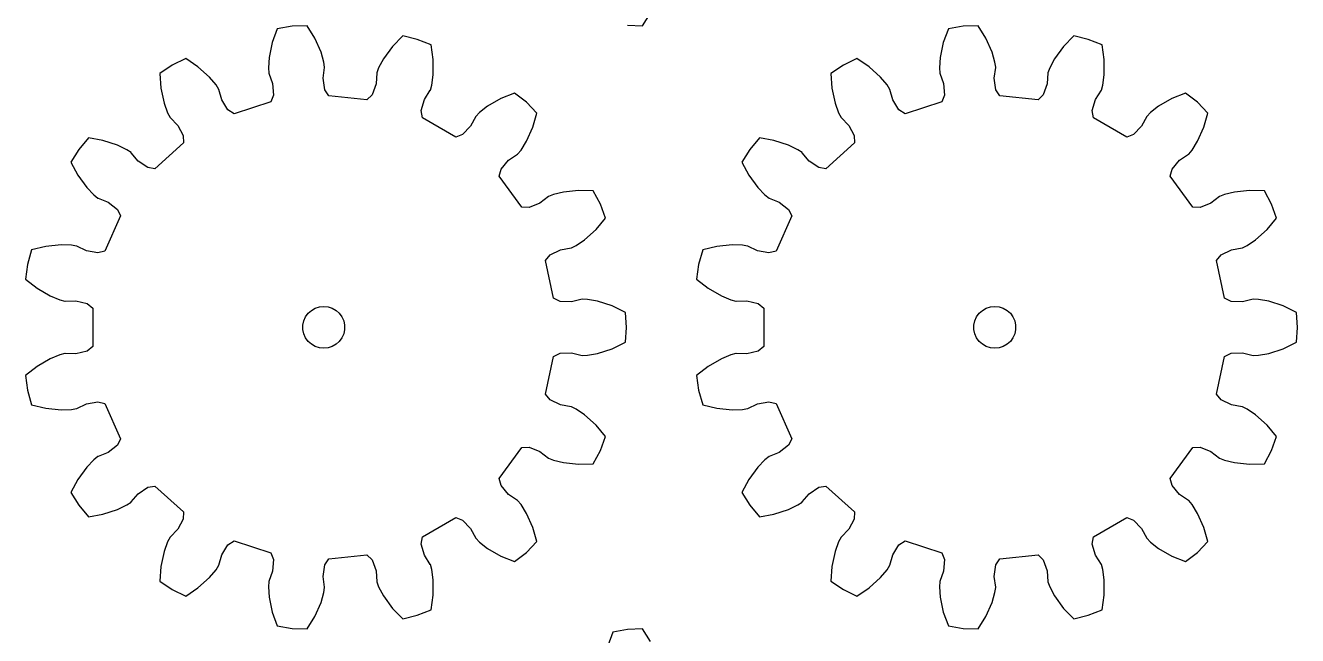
# Model space of a CAD drawing. Extents: x 0 to 187, y 0 to 216.
# Drawn here: x 95.9 to 186.9, y 85.8 to 129.4 of the extents above; entities that cross this region are included whole.
import ezdxf

# ---------------------------------------------------------------- set-up
doc = ezdxf.new("R2010")
doc.units = 0

msp = doc.modelspace()

# ---------------------------------------------------------------- linework, layer by layer
for p, q in [((140.043, 129.383), (140.601, 130.274)), ((113.937, 129.16), (113.576, 128.172)), ((114.991, 129.346), (113.937, 129.16)), ((116.06, 129.383), (114.991, 129.346)), ((116.618, 128.492), (116.06, 129.383)), ((138.974, 129.42), (140.043, 129.383)), ((161.903, 129.16), (161.542, 128.172)), ((162.957, 129.346), (161.903, 129.16)), ((164.026, 129.383), (162.957, 129.346)), ((164.584, 128.492), (164.026, 129.383)), ((117.066, 127.49), (116.618, 128.492)), ((122.904, 128.664), (122.172, 127.908)), ((123.942, 128.405), (122.904, 128.664)), ((124.934, 128.004), (123.942, 128.405)), ((165.032, 127.49), (164.584, 128.492)), ((170.87, 128.664), (170.138, 127.908)), ((171.908, 128.405), (170.87, 128.664)), ((172.9, 128.004), (171.908, 128.405)), ((113.576, 128.172), (113.347, 127.099)), ((117.269, 126.783), (117.066, 127.49)), ((122.172, 127.908), (121.526, 127.021)), ((125.081, 126.963), (124.934, 128.004)), ((161.542, 128.172), (161.313, 127.099)), ((165.235, 126.783), (165.032, 127.49)), ((170.138, 127.908), (169.492, 127.021)), ((173.047, 126.963), (172.9, 128.004)), ((106.431, 126.564), (105.543, 125.966)), ((107.392, 127.033), (106.431, 126.564)), ((108.265, 126.446), (107.392, 127.033)), ((109.081, 125.713), (108.265, 126.446)), ((113.347, 127.099), (113.295, 126.365)), ((117.214, 125.633), (117.321, 126.4)), ((117.321, 126.412), (117.269, 126.783)), ((117.321, 126.4), (117.321, 126.412)), ((121.526, 127.021), (121.18, 126.372)), ((125.082, 125.865), (125.081, 126.963)), ((154.397, 126.564), (153.51, 125.966)), ((155.358, 127.033), (154.397, 126.564)), ((156.231, 126.446), (155.358, 127.033)), ((157.047, 125.713), (156.231, 126.446)), ((161.313, 127.099), (161.261, 126.365)), ((165.18, 125.633), (165.288, 126.4)), ((165.288, 126.412), (165.235, 126.783)), ((165.288, 126.4), (165.288, 126.412)), ((169.492, 127.021), (169.146, 126.372)), ((173.049, 125.865), (173.047, 126.963)), ((105.543, 125.966), (105.616, 124.917)), ((109.555, 125.15), (109.081, 125.713)), ((113.295, 126.365), (113.321, 125.992)), ((113.321, 125.992), (113.323, 125.98)), ((113.323, 125.98), (113.587, 125.252)), ((117.323, 124.809), (117.214, 125.633)), ((121.05, 126.008), (120.995, 125.236)), ((121.052, 126.02), (121.05, 126.008)), ((121.18, 126.372), (121.052, 126.02)), ((124.981, 125.137), (125.082, 125.865)), ((153.51, 125.966), (153.582, 124.917)), ((157.521, 125.15), (157.047, 125.713)), ((161.261, 126.365), (161.287, 125.992)), ((161.287, 125.992), (161.289, 125.98)), ((161.289, 125.98), (161.553, 125.252)), ((165.289, 124.809), (165.18, 125.633)), ((169.016, 126.008), (168.961, 125.236)), ((169.018, 126.02), (169.016, 126.008)), ((169.146, 126.372), (169.018, 126.02)), ((172.947, 125.137), (173.049, 125.865)), ((105.616, 124.917), (105.843, 123.843)), ((109.753, 124.833), (109.555, 125.15)), ((109.758, 124.822), (109.753, 124.833)), ((109.972, 124.077), (109.758, 124.822)), ((113.587, 125.252), (113.652, 124.423)), ((117.61, 124.375), (117.323, 124.809)), ((120.995, 125.236), (120.717, 124.452)), ((124.463, 124.109), (124.873, 124.766)), ((124.873, 124.766), (124.878, 124.777)), ((124.878, 124.777), (124.981, 125.137)), ((153.582, 124.917), (153.809, 123.843)), ((157.719, 124.833), (157.521, 125.15)), ((157.724, 124.822), (157.719, 124.833)), ((157.938, 124.077), (157.724, 124.822)), ((161.553, 125.252), (161.618, 124.423)), ((165.576, 124.375), (165.289, 124.809)), ((168.961, 125.236), (168.683, 124.452)), ((172.429, 124.109), (172.839, 124.766)), ((172.839, 124.766), (172.844, 124.777)), ((172.844, 124.777), (172.947, 125.137)), ((105.843, 123.843), (106.094, 123.152)), ((110.407, 123.369), (109.972, 124.077)), ((113.462, 123.939), (110.845, 123.089)), ((113.652, 124.423), (113.462, 123.939)), ((120.346, 124.087), (117.61, 124.375)), ((120.717, 124.452), (120.346, 124.087)), ((124.227, 123.312), (124.463, 124.109)), ((129.918, 124.17), (128.967, 123.623)), ((130.893, 124.563), (129.918, 124.17)), ((131.737, 123.905), (130.893, 124.563)), ((132.48, 123.135), (131.737, 123.905)), ((153.809, 123.843), (154.06, 123.152)), ((158.373, 123.369), (157.938, 124.077)), ((161.428, 123.939), (158.811, 123.089)), ((161.618, 124.423), (161.428, 123.939)), ((168.312, 124.087), (165.576, 124.375)), ((168.683, 124.452), (168.312, 124.087)), ((172.193, 123.312), (172.429, 124.109)), ((177.884, 124.17), (176.933, 123.623)), ((178.859, 124.563), (177.884, 124.17)), ((179.703, 123.905), (178.859, 124.563)), ((180.446, 123.135), (179.703, 123.905)), ((106.094, 123.152), (106.269, 122.821)), ((106.269, 122.821), (106.276, 122.811)), ((106.276, 122.811), (106.814, 122.254)), ((110.845, 123.089), (110.407, 123.369)), ((124.313, 122.798), (124.227, 123.312)), ((126.696, 121.423), (124.313, 122.798)), ((128.12, 122.892), (127.755, 122.208)), ((128.127, 122.902), (128.12, 122.892)), ((128.387, 123.17), (128.127, 122.902)), ((128.967, 123.623), (128.387, 123.17)), ((132.191, 122.124), (132.48, 123.135)), ((154.06, 123.152), (154.235, 122.821)), ((154.235, 122.821), (154.242, 122.811)), ((154.242, 122.811), (154.78, 122.254)), ((158.811, 123.089), (158.373, 123.369)), ((172.279, 122.798), (172.193, 123.312)), ((174.662, 121.423), (172.279, 122.798)), ((176.086, 122.892), (175.721, 122.208)), ((176.093, 122.902), (176.086, 122.892)), ((176.353, 123.17), (176.093, 122.902)), ((176.933, 123.623), (176.353, 123.17)), ((180.157, 122.124), (180.446, 123.135)), ((106.814, 122.254), (107.21, 121.523)), ((127.755, 122.208), (127.183, 121.605)), ((131.746, 121.121), (132.191, 122.124)), ((154.78, 122.254), (155.176, 121.523)), ((175.721, 122.208), (175.149, 121.605)), ((179.712, 121.121), (180.157, 122.124)), ((100.43, 121.362), (99.742, 120.542)), ((101.466, 121.18), (100.43, 121.362)), ((102.51, 120.842), (101.466, 121.18)), ((107.233, 121.003), (105.189, 119.162)), ((107.21, 121.523), (107.233, 121.003)), ((127.183, 121.605), (126.696, 121.423)), ((131.356, 120.496), (131.746, 121.121)), ((148.396, 121.362), (147.708, 120.542)), ((149.432, 121.18), (148.396, 121.362)), ((150.476, 120.842), (149.432, 121.18)), ((155.199, 121.003), (153.155, 119.162)), ((155.176, 121.523), (155.199, 121.003)), ((175.149, 121.605), (174.662, 121.423)), ((179.322, 120.496), (179.712, 121.121)), ((99.742, 120.542), (99.175, 119.634)), ((103.171, 120.52), (102.51, 120.842)), ((103.481, 120.311), (103.171, 120.52)), ((103.49, 120.303), (103.481, 120.311)), ((103.989, 119.71), (103.49, 120.303)), ((130.465, 119.768), (131.107, 120.202)), ((131.107, 120.202), (131.116, 120.21)), ((131.116, 120.21), (131.356, 120.496)), ((147.708, 120.542), (147.141, 119.634)), ((151.137, 120.52), (150.476, 120.842)), ((151.448, 120.311), (151.137, 120.52)), ((151.457, 120.303), (151.448, 120.311)), ((151.955, 119.71), (151.457, 120.303)), ((178.431, 119.768), (179.073, 120.202)), ((179.073, 120.202), (179.082, 120.21)), ((179.082, 120.21), (179.322, 120.496)), ((99.175, 119.634), (99.668, 118.705)), ((104.674, 119.24), (103.989, 119.71)), ((105.189, 119.162), (104.674, 119.24)), ((129.795, 118.632), (129.926, 119.136)), ((129.926, 119.136), (130.465, 119.768)), ((147.141, 119.634), (147.634, 118.705)), ((152.64, 119.24), (151.955, 119.71)), ((153.155, 119.162), (152.64, 119.24)), ((177.761, 118.632), (177.892, 119.136)), ((177.892, 119.136), (178.431, 119.768)), ((99.668, 118.705), (100.312, 117.817)), ((131.412, 116.406), (129.795, 118.632)), ((147.634, 118.705), (148.278, 117.817)), ((179.378, 116.406), (177.761, 118.632)), ((100.312, 117.817), (100.822, 117.287)), ((133.668, 117.315), (133.321, 117.175)), ((134.382, 117.492), (133.668, 117.315)), ((135.474, 117.606), (134.382, 117.492)), ((136.525, 117.568), (135.474, 117.606)), ((137.027, 116.623), (136.525, 117.568)), ((148.278, 117.817), (148.788, 117.287)), ((181.634, 117.315), (181.287, 117.175)), ((182.348, 117.492), (181.634, 117.315)), ((183.44, 117.606), (182.348, 117.492)), ((184.491, 117.568), (183.44, 117.606)), ((184.993, 116.623), (184.491, 117.568)), ((100.822, 117.287), (101.117, 117.057)), ((101.117, 117.057), (101.127, 117.051)), ((101.127, 117.051), (101.845, 116.76)), ((101.845, 116.76), (102.505, 116.254)), ((131.932, 116.375), (131.412, 116.406)), ((132.7, 116.693), (131.932, 116.375)), ((133.311, 117.169), (132.7, 116.693)), ((133.321, 117.175), (133.311, 117.169)), ((137.393, 115.618), (137.027, 116.623)), ((148.788, 117.287), (149.083, 117.057)), ((149.083, 117.057), (149.093, 117.051)), ((149.093, 117.051), (149.811, 116.76)), ((149.811, 116.76), (150.471, 116.254)), ((179.898, 116.375), (179.378, 116.406)), ((180.666, 116.693), (179.898, 116.375)), ((181.277, 117.169), (180.666, 116.693)), ((181.287, 117.175), (181.277, 117.169)), ((185.359, 115.618), (184.993, 116.623)), ((102.737, 115.788), (101.618, 113.274)), ((102.505, 116.254), (102.737, 115.788)), ((136.718, 114.811), (137.393, 115.618)), ((150.703, 115.788), (149.584, 113.274)), ((150.471, 116.254), (150.703, 115.788)), ((184.684, 114.811), (185.359, 115.618)), ((135.903, 114.076), (136.718, 114.811)), ((183.869, 114.076), (184.684, 114.811)), ((98.488, 113.719), (97.396, 113.604)), ((99.223, 113.694), (98.488, 113.719)), ((99.591, 113.63), (99.223, 113.694)), ((135.293, 113.664), (135.903, 114.076)), ((146.454, 113.719), (145.362, 113.604)), ((147.189, 113.694), (146.454, 113.719)), ((147.557, 113.63), (147.189, 113.694)), ((183.259, 113.664), (183.869, 114.076)), ((96.376, 113.348), (96.081, 112.319)), ((97.396, 113.604), (96.376, 113.348)), ((99.603, 113.626), (99.591, 113.63)), ((100.299, 113.287), (99.603, 113.626)), ((101.116, 113.136), (100.299, 113.287)), ((101.618, 113.274), (101.116, 113.136)), ((133.109, 112.596), (133.433, 113.003)), ((133.433, 113.003), (134.183, 113.361)), ((134.183, 113.361), (134.946, 113.496)), ((134.946, 113.496), (134.957, 113.5)), ((134.957, 113.5), (135.293, 113.664)), ((144.342, 113.348), (144.047, 112.319)), ((145.362, 113.604), (144.342, 113.348)), ((147.569, 113.626), (147.557, 113.63)), ((148.265, 113.287), (147.569, 113.626)), ((149.082, 113.136), (148.265, 113.287)), ((149.584, 113.274), (149.082, 113.136)), ((181.075, 112.596), (181.399, 113.003)), ((181.399, 113.003), (182.149, 113.361)), ((182.149, 113.361), (182.912, 113.496)), ((182.912, 113.496), (182.923, 113.5)), ((182.923, 113.5), (183.259, 113.664)), ((96.081, 112.319), (95.932, 111.26)), ((133.681, 109.905), (133.109, 112.596)), ((144.047, 112.319), (143.898, 111.26)), ((181.647, 109.905), (181.075, 112.596)), ((95.932, 111.26), (96.76, 110.612)), ((143.898, 111.26), (144.726, 110.612)), ((96.76, 110.612), (97.71, 110.062)), ((97.71, 110.062), (98.392, 109.786)), ((144.726, 110.612), (145.676, 110.062)), ((145.676, 110.062), (146.358, 109.786)), ((98.392, 109.786), (98.755, 109.695)), ((98.755, 109.695), (98.767, 109.693)), ((98.767, 109.693), (99.541, 109.72)), ((99.541, 109.72), (100.349, 109.526)), ((100.349, 109.526), (100.751, 109.195)), ((100.751, 109.195), (100.751, 106.443)), ((116.371, 109.033), (116.643, 109.19)), ((116.643, 109.19), (116.941, 109.286)), ((116.941, 109.286), (117.253, 109.319)), ((117.253, 109.319), (117.565, 109.286)), ((117.565, 109.286), (117.863, 109.19)), ((117.863, 109.19), (118.135, 109.033)), ((134.143, 109.665), (133.681, 109.905)), ((134.973, 109.643), (134.143, 109.665)), ((135.725, 109.829), (134.973, 109.643)), ((135.737, 109.831), (135.725, 109.829)), ((136.111, 109.817), (135.737, 109.831)), ((136.835, 109.689), (136.111, 109.817)), ((137.879, 109.349), (136.835, 109.689)), ((138.824, 108.887), (137.879, 109.349)), ((146.358, 109.786), (146.721, 109.695)), ((146.721, 109.695), (146.733, 109.693)), ((146.733, 109.693), (147.507, 109.72)), ((147.507, 109.72), (148.315, 109.526)), ((148.315, 109.526), (148.717, 109.195)), ((148.717, 109.195), (148.717, 106.443)), ((164.338, 109.033), (164.609, 109.19)), ((164.609, 109.19), (164.907, 109.286)), ((164.907, 109.286), (165.219, 109.319)), ((165.219, 109.319), (165.531, 109.286)), ((165.531, 109.286), (165.829, 109.19)), ((165.829, 109.19), (166.101, 109.033)), ((182.109, 109.665), (181.647, 109.905)), ((182.939, 109.643), (182.109, 109.665)), ((183.691, 109.829), (182.939, 109.643)), ((183.703, 109.831), (183.691, 109.829)), ((184.077, 109.817), (183.703, 109.831)), ((184.801, 109.689), (184.077, 109.817)), ((185.845, 109.349), (184.801, 109.689)), ((186.79, 108.887), (185.845, 109.349)), ((115.761, 107.976), (115.827, 108.283)), ((115.827, 108.283), (115.954, 108.569)), ((115.954, 108.569), (116.138, 108.823)), ((116.138, 108.823), (116.371, 109.033)), ((118.135, 109.033), (118.368, 108.823)), ((118.368, 108.823), (118.552, 108.569)), ((118.552, 108.569), (118.68, 108.283)), ((118.68, 108.283), (118.745, 107.976)), ((138.898, 107.819), (138.824, 108.887)), ((163.727, 107.976), (163.793, 108.283)), ((163.793, 108.283), (163.92, 108.569)), ((163.92, 108.569), (164.104, 108.823)), ((164.104, 108.823), (164.338, 109.033)), ((166.101, 109.033), (166.334, 108.823)), ((166.334, 108.823), (166.518, 108.569)), ((166.518, 108.569), (166.646, 108.283)), ((166.646, 108.283), (166.711, 107.976)), ((186.864, 107.819), (186.79, 108.887)), ((115.761, 107.662), (115.761, 107.976)), ((115.827, 107.356), (115.761, 107.662)), ((115.954, 107.069), (115.827, 107.356)), ((118.68, 107.356), (118.552, 107.069)), ((118.745, 107.662), (118.68, 107.356)), ((118.745, 107.976), (118.745, 107.662)), ((138.824, 106.752), (138.898, 107.819)), ((163.727, 107.662), (163.727, 107.976)), ((163.793, 107.356), (163.727, 107.662)), ((163.92, 107.069), (163.793, 107.356)), ((166.646, 107.356), (166.518, 107.069)), ((166.711, 107.662), (166.646, 107.356)), ((166.711, 107.976), (166.711, 107.662)), ((186.79, 106.752), (186.864, 107.819)), ((100.751, 106.443), (100.349, 106.113)), ((116.138, 106.816), (115.954, 107.069)), ((116.371, 106.606), (116.138, 106.816)), ((116.643, 106.449), (116.371, 106.606)), ((116.941, 106.352), (116.643, 106.449)), ((117.863, 106.449), (117.565, 106.352)), ((118.135, 106.606), (117.863, 106.449)), ((118.368, 106.816), (118.135, 106.606)), ((118.552, 107.069), (118.368, 106.816)), ((137.879, 106.29), (138.824, 106.752)), ((148.717, 106.443), (148.315, 106.113)), ((164.104, 106.816), (163.92, 107.069)), ((164.338, 106.606), (164.104, 106.816)), ((164.609, 106.449), (164.338, 106.606)), ((164.907, 106.352), (164.609, 106.449)), ((165.829, 106.449), (165.531, 106.352)), ((166.101, 106.606), (165.829, 106.449)), ((166.334, 106.816), (166.101, 106.606)), ((166.518, 107.069), (166.334, 106.816)), ((185.845, 106.29), (186.79, 106.752)), ((97.71, 105.577), (96.76, 105.027)), ((98.392, 105.853), (97.71, 105.577)), ((98.755, 105.944), (98.392, 105.853)), ((98.767, 105.945), (98.755, 105.944)), ((99.541, 105.919), (98.767, 105.945)), ((100.349, 106.113), (99.541, 105.919)), ((117.253, 106.319), (116.941, 106.352)), ((117.565, 106.352), (117.253, 106.319)), ((133.109, 103.043), (133.681, 105.734)), ((133.681, 105.734), (134.143, 105.974)), ((134.143, 105.974), (134.973, 105.996)), ((134.973, 105.996), (135.725, 105.809)), ((135.725, 105.809), (135.737, 105.808)), ((135.737, 105.808), (136.111, 105.821)), ((136.111, 105.821), (136.835, 105.95)), ((136.835, 105.95), (137.879, 106.29)), ((145.676, 105.577), (144.726, 105.027)), ((146.358, 105.853), (145.676, 105.577)), ((146.721, 105.944), (146.358, 105.853)), ((146.733, 105.945), (146.721, 105.944)), ((147.507, 105.919), (146.733, 105.945)), ((148.315, 106.113), (147.507, 105.919)), ((165.219, 106.319), (164.907, 106.352)), ((165.531, 106.352), (165.219, 106.319)), ((181.075, 103.043), (181.647, 105.734)), ((181.647, 105.734), (182.109, 105.974)), ((182.109, 105.974), (182.939, 105.996)), ((182.939, 105.996), (183.691, 105.809)), ((183.691, 105.809), (183.703, 105.808)), ((183.703, 105.808), (184.077, 105.821)), ((184.077, 105.821), (184.801, 105.95)), ((184.801, 105.95), (185.845, 106.29)), ((96.76, 105.027), (95.932, 104.379)), ((144.726, 105.027), (143.898, 104.379)), ((95.932, 104.379), (96.081, 103.319)), ((143.898, 104.379), (144.047, 103.319)), ((96.081, 103.319), (96.376, 102.29)), ((133.433, 102.636), (133.109, 103.043)), ((144.047, 103.319), (144.342, 102.29)), ((181.399, 102.636), (181.075, 103.043)), ((96.376, 102.29), (97.396, 102.035)), ((97.396, 102.035), (98.488, 101.919)), ((98.488, 101.919), (99.223, 101.944)), ((99.223, 101.944), (99.591, 102.009)), ((99.591, 102.009), (99.603, 102.012)), ((99.603, 102.012), (100.299, 102.351)), ((100.299, 102.351), (101.116, 102.503)), ((101.116, 102.503), (101.618, 102.364)), ((101.618, 102.364), (102.737, 99.85)), ((134.183, 102.278), (133.433, 102.636)), ((134.946, 102.142), (134.183, 102.278)), ((134.957, 102.139), (134.946, 102.142)), ((135.293, 101.974), (134.957, 102.139)), ((135.903, 101.562), (135.293, 101.974)), ((144.342, 102.29), (145.362, 102.035)), ((145.362, 102.035), (146.454, 101.919)), ((146.454, 101.919), (147.189, 101.944)), ((147.189, 101.944), (147.557, 102.009)), ((147.557, 102.009), (147.569, 102.012)), ((147.569, 102.012), (148.265, 102.351)), ((148.265, 102.351), (149.082, 102.503)), ((149.082, 102.503), (149.584, 102.364)), ((149.584, 102.364), (150.703, 99.85)), ((182.149, 102.278), (181.399, 102.636)), ((182.912, 102.142), (182.149, 102.278)), ((182.923, 102.139), (182.912, 102.142)), ((183.259, 101.974), (182.923, 102.139)), ((183.869, 101.562), (183.259, 101.974)), ((136.718, 100.827), (135.903, 101.562)), ((184.684, 100.827), (183.869, 101.562)), ((137.393, 100.021), (136.718, 100.827)), ((185.359, 100.021), (184.684, 100.827)), ((102.505, 99.385), (101.845, 98.879)), ((102.737, 99.85), (102.505, 99.385)), ((129.795, 97.007), (131.412, 99.232)), ((131.412, 99.232), (131.932, 99.264)), ((131.932, 99.264), (132.7, 98.946)), ((137.027, 99.015), (137.393, 100.021)), ((150.471, 99.385), (149.811, 98.879)), ((150.703, 99.85), (150.471, 99.385)), ((177.761, 97.007), (179.378, 99.232)), ((179.378, 99.232), (179.898, 99.264)), ((179.898, 99.264), (180.666, 98.946)), ((184.993, 99.015), (185.359, 100.021)), ((100.822, 98.351), (100.312, 97.822)), ((101.117, 98.582), (100.822, 98.351)), ((101.127, 98.588), (101.117, 98.582)), ((101.845, 98.879), (101.127, 98.588)), ((132.7, 98.946), (133.311, 98.47)), ((133.311, 98.47), (133.321, 98.463)), ((133.321, 98.463), (133.668, 98.324)), ((133.668, 98.324), (134.382, 98.146)), ((136.525, 98.071), (137.027, 99.015)), ((148.788, 98.351), (148.278, 97.822)), ((149.083, 98.582), (148.788, 98.351)), ((149.093, 98.588), (149.083, 98.582)), ((149.811, 98.879), (149.093, 98.588)), ((180.666, 98.946), (181.277, 98.47)), ((181.277, 98.47), (181.287, 98.463)), ((181.287, 98.463), (181.634, 98.324)), ((181.634, 98.324), (182.348, 98.146)), ((184.491, 98.071), (184.993, 99.015)), ((100.312, 97.822), (99.668, 96.933)), ((134.382, 98.146), (135.474, 98.033)), ((135.474, 98.033), (136.525, 98.071)), ((148.278, 97.822), (147.634, 96.933)), ((182.348, 98.146), (183.44, 98.033)), ((183.44, 98.033), (184.491, 98.071)), ((99.668, 96.933), (99.175, 96.004)), ((103.989, 95.928), (104.674, 96.399)), ((104.674, 96.399), (105.189, 96.476)), ((105.189, 96.476), (107.233, 94.635)), ((129.926, 96.503), (129.795, 97.007)), ((130.465, 95.871), (129.926, 96.503)), ((147.634, 96.933), (147.141, 96.004)), ((151.955, 95.928), (152.64, 96.399)), ((152.64, 96.399), (153.155, 96.476)), ((153.155, 96.476), (155.199, 94.635)), ((177.892, 96.503), (177.761, 97.007)), ((178.431, 95.871), (177.892, 96.503)), ((99.175, 96.004), (99.742, 95.097)), ((103.49, 95.335), (103.989, 95.928)), ((131.107, 95.437), (130.465, 95.871)), ((147.141, 96.004), (147.708, 95.097)), ((151.457, 95.335), (151.955, 95.928)), ((179.073, 95.437), (178.431, 95.871)), ((99.742, 95.097), (100.43, 94.277)), ((101.466, 94.458), (102.51, 94.797)), ((102.51, 94.797), (103.171, 95.118)), ((103.171, 95.118), (103.481, 95.327)), ((103.481, 95.327), (103.49, 95.335)), ((107.233, 94.635), (107.21, 94.115)), ((131.116, 95.429), (131.107, 95.437)), ((131.356, 95.142), (131.116, 95.429)), ((131.746, 94.518), (131.356, 95.142)), ((147.708, 95.097), (148.396, 94.277)), ((149.432, 94.458), (150.476, 94.797)), ((150.476, 94.797), (151.137, 95.118)), ((151.137, 95.118), (151.448, 95.327)), ((151.448, 95.327), (151.457, 95.335)), ((155.199, 94.635), (155.176, 94.115)), ((179.082, 95.429), (179.073, 95.437)), ((179.322, 95.142), (179.082, 95.429)), ((179.712, 94.518), (179.322, 95.142)), ((100.43, 94.277), (101.466, 94.458)), ((107.21, 94.115), (106.814, 93.385)), ((124.313, 92.84), (126.696, 94.216)), ((126.696, 94.216), (127.183, 94.033)), ((127.183, 94.033), (127.755, 93.43)), ((132.191, 93.515), (131.746, 94.518)), ((148.396, 94.277), (149.432, 94.458)), ((155.176, 94.115), (154.78, 93.385)), ((172.279, 92.84), (174.662, 94.216)), ((174.662, 94.216), (175.149, 94.033)), ((175.149, 94.033), (175.721, 93.43)), ((180.157, 93.515), (179.712, 94.518)), ((106.269, 92.817), (106.094, 92.487)), ((106.276, 92.827), (106.269, 92.817)), ((106.814, 93.385), (106.276, 92.827)), ((124.227, 92.327), (124.313, 92.84)), ((127.755, 93.43), (128.12, 92.747)), ((132.48, 92.504), (132.191, 93.515)), ((154.235, 92.817), (154.06, 92.487)), ((154.242, 92.827), (154.235, 92.817)), ((154.78, 93.385), (154.242, 92.827)), ((172.193, 92.327), (172.279, 92.84)), ((175.721, 93.43), (176.086, 92.747)), ((180.446, 92.504), (180.157, 93.515)), ((106.094, 92.487), (105.843, 91.795)), ((109.972, 91.561), (110.407, 92.27)), ((110.407, 92.27), (110.845, 92.55)), ((110.845, 92.55), (113.462, 91.7)), ((124.463, 91.53), (124.227, 92.327)), ((128.12, 92.747), (128.127, 92.737)), ((128.127, 92.737), (128.387, 92.468)), ((128.387, 92.468), (128.967, 92.016)), ((128.967, 92.016), (129.918, 91.468)), ((131.737, 91.734), (132.48, 92.504)), ((154.06, 92.487), (153.809, 91.795)), ((157.938, 91.561), (158.373, 92.27)), ((158.373, 92.27), (158.811, 92.55)), ((158.811, 92.55), (161.428, 91.7)), ((172.429, 91.53), (172.193, 92.327)), ((176.086, 92.747), (176.093, 92.737)), ((176.093, 92.737), (176.353, 92.468)), ((176.353, 92.468), (176.933, 92.016)), ((176.933, 92.016), (177.884, 91.468)), ((179.703, 91.734), (180.446, 92.504)), ((105.843, 91.795), (105.616, 90.722)), ((109.758, 90.817), (109.972, 91.561)), ((113.462, 91.7), (113.652, 91.215)), ((113.652, 91.215), (113.587, 90.387)), ((117.323, 90.829), (117.61, 91.264)), ((117.61, 91.264), (120.346, 91.551)), ((120.346, 91.551), (120.717, 91.186)), ((120.717, 91.186), (120.995, 90.403)), ((124.873, 90.872), (124.463, 91.53)), ((129.918, 91.468), (130.893, 91.075)), ((130.893, 91.075), (131.737, 91.734)), ((153.809, 91.795), (153.582, 90.722)), ((157.724, 90.817), (157.938, 91.561)), ((161.428, 91.7), (161.618, 91.215)), ((161.618, 91.215), (161.553, 90.387)), ((165.289, 90.829), (165.576, 91.264)), ((165.576, 91.264), (168.312, 91.551)), ((168.312, 91.551), (168.683, 91.186)), ((168.683, 91.186), (168.961, 90.403)), ((172.839, 90.872), (172.429, 91.53)), ((177.884, 91.468), (178.859, 91.075)), ((178.859, 91.075), (179.703, 91.734)), ((105.616, 90.722), (105.543, 89.672)), ((109.081, 89.926), (109.555, 90.489)), ((109.555, 90.489), (109.753, 90.806)), ((109.753, 90.806), (109.758, 90.817)), ((113.587, 90.387), (113.323, 89.658)), ((117.214, 90.005), (117.323, 90.829)), ((120.995, 90.403), (121.05, 89.63)), ((124.878, 90.861), (124.873, 90.872)), ((124.981, 90.502), (124.878, 90.861)), ((125.082, 89.773), (124.981, 90.502)), ((153.582, 90.722), (153.51, 89.672)), ((157.047, 89.926), (157.521, 90.489)), ((157.521, 90.489), (157.719, 90.806)), ((157.719, 90.806), (157.724, 90.817)), ((161.553, 90.387), (161.289, 89.658)), ((165.18, 90.005), (165.289, 90.829)), ((168.961, 90.403), (169.016, 89.63)), ((172.844, 90.861), (172.839, 90.872)), ((172.947, 90.502), (172.844, 90.861)), ((173.049, 89.773), (172.947, 90.502)), ((105.543, 89.672), (106.431, 89.074)), ((107.392, 88.605), (108.265, 89.192)), ((108.265, 89.192), (109.081, 89.926)), ((113.321, 89.647), (113.295, 89.274)), ((113.295, 89.274), (113.347, 88.54)), ((113.323, 89.658), (113.321, 89.647)), ((117.321, 89.238), (117.214, 90.005)), ((117.269, 88.856), (117.321, 89.226)), ((117.321, 89.226), (117.321, 89.238)), ((121.05, 89.63), (121.052, 89.618)), ((121.052, 89.618), (121.18, 89.267)), ((121.18, 89.267), (121.526, 88.618)), ((125.081, 88.676), (125.082, 89.773)), ((153.51, 89.672), (154.397, 89.074)), ((155.358, 88.605), (156.231, 89.192)), ((156.231, 89.192), (157.047, 89.926)), ((161.287, 89.647), (161.261, 89.274)), ((161.261, 89.274), (161.313, 88.54)), ((161.289, 89.658), (161.287, 89.647)), ((165.288, 89.238), (165.18, 90.005)), ((165.235, 88.856), (165.288, 89.226)), ((165.288, 89.226), (165.288, 89.238)), ((169.016, 89.63), (169.018, 89.618)), ((169.018, 89.618), (169.146, 89.267)), ((169.146, 89.267), (169.492, 88.618)), ((173.047, 88.676), (173.049, 89.773)), ((106.431, 89.074), (107.392, 88.605)), ((113.347, 88.54), (113.576, 87.466)), ((117.066, 88.149), (117.269, 88.856)), ((121.526, 88.618), (122.172, 87.73)), ((124.934, 87.634), (125.081, 88.676)), ((154.397, 89.074), (155.358, 88.605)), ((161.313, 88.54), (161.542, 87.466)), ((165.032, 88.149), (165.235, 88.856)), ((169.492, 88.618), (170.138, 87.73)), ((172.9, 87.634), (173.047, 88.676)), ((113.576, 87.466), (113.937, 86.479)), ((116.618, 87.147), (117.066, 88.149)), ((122.172, 87.73), (122.904, 86.975)), ((123.942, 87.234), (124.934, 87.634)), ((161.542, 87.466), (161.903, 86.479)), ((164.584, 87.147), (165.032, 88.149)), ((170.138, 87.73), (170.87, 86.975)), ((171.908, 87.234), (172.9, 87.634)), ((113.937, 86.479), (114.991, 86.293)), ((116.06, 86.255), (116.618, 87.147)), ((122.904, 86.975), (123.942, 87.234)), ((161.903, 86.479), (162.957, 86.293)), ((164.026, 86.255), (164.584, 87.147)), ((170.87, 86.975), (171.908, 87.234)), ((114.991, 86.293), (116.06, 86.255)), ((137.92, 86.032), (137.559, 85.044)), ((138.974, 86.218), (137.92, 86.032)), ((140.043, 86.255), (138.974, 86.218)), ((140.601, 85.364), (140.043, 86.255)), ((162.957, 86.293), (164.026, 86.255))]:
    msp.add_line(p, q)

doc.saveas('drawing.dxf')
